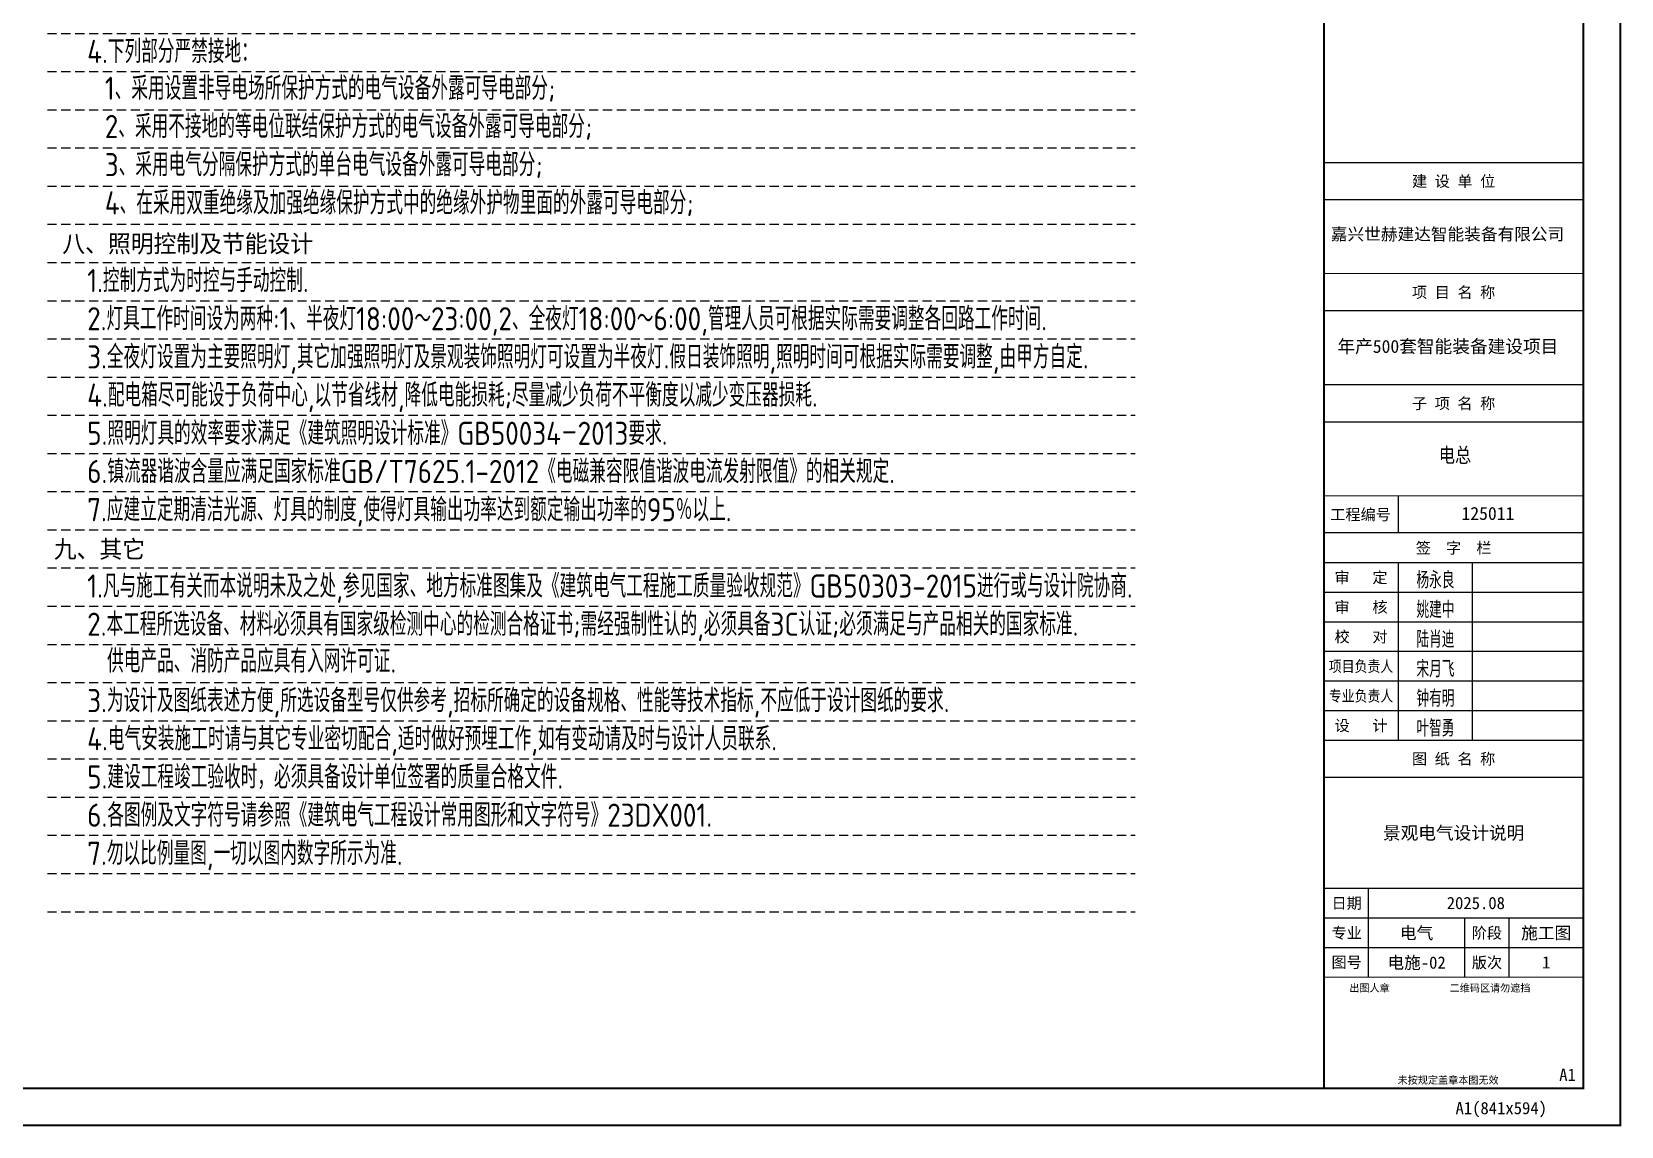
# Model space of a CAD drawing. Extents: x 40587477144 to 40590102100, y 3379967887 to 3381819730.
# Drawn here: x 40588363923 to 40588406840, y 3381066512 to 3381096067 of the extents above; entities that cross this region are included whole.
import ezdxf
from ezdxf.enums import TextEntityAlignment as Align

# ---------------------------------------------------------------- set-up
doc = ezdxf.new("R2010")
doc.units = 0
doc.header["$LTSCALE"] = 1000
doc.header["$MEASUREMENT"] = 0
doc.linetypes.add('HIDDEN', pattern=[0.375, 0.25, -0.125])
doc.layers.get('Defpoints').update_dxf_attribs({"color": 210})
for name, color, linetype in [('0-cxFrame', 155, 'Continuous'), ('qianming', 155, 'Continuous'), ('TEL_TEXT', 7, 'Continuous'), ('电气', 7, 'Continuous')]:
    doc.layers.add(name, color=color, linetype=linetype)
doc.layers.add('0-cxText', color=131, linetype='Continuous', lineweight=25)
doc.styles.add('-宋体', font='', dxfattribs={"width": 0.8})
doc.styles.add('-黑体', font='simhei.ttf', dxfattribs={"width": 0.8})
doc.styles.add('BZHZ', font='bzxw', dxfattribs={"width": 0.8, "bigfont": 'bzhz'})
doc.styles.add('cx_biaoti', font='')
doc.styles.add('cx_tuming', font='simhei.ttf')
doc.styles.add('cx_tuqian1', font='')
doc.styles.add('GPS', font='gbenor.shx', dxfattribs={"width": 0.8, "bigfont": 'gbcbig.shx'})
doc.styles.add('黑体', font='simhei.ttf', dxfattribs={"height": 12})
doc.styles.get('-宋体').set_extended_font_data('SimSun')
doc.styles.get('cx_biaoti').set_extended_font_data('SimSun')
doc.styles.get('cx_tuqian1').set_extended_font_data('SimSun')

# ---------------------------------------------------------------- blocks, each defined once
blk = doc.blocks.new('zjcx_lan_qianzi(Dragon)')
for p, q in [((-7000, 4800), (0, 4800)), ((-5000, 4800), (-5000, 0)), ((-3000, 4800), (-3000, 0)), ((-7000, 4000), (0, 4000)), ((-7000, 3200), (0, 3200)), ((-7000, 2400), (0, 2400)), ((-7000, 1600), (0, 1600)), ((-7000, 800), (0, 800))]:
    blk.add_line(p, q)
at = {"const_width": 30}
blk.add_lwpolyline([(-7000, 5600), (0, 5600)], dxfattribs=at)
blk.add_lwpolyline([(-7000, 5600), (0, 5600), (0, 0), (-7000, 0)], close=True, dxfattribs=at)
at = {"style": 'cx_biaoti'}
for s, p in [('签  字  栏', (-3500, 5200)), ('审   定', (-6000, 4400)), ('审   核', (-6000, 3600)), ('校   对', (-6000, 2800)), ('设   计', (-6000, 400))]:
    blk.add_text(s, height=300, dxfattribs=at).set_placement(p, align=Align.MIDDLE)
at = {"style": 'cx_biaoti', "width": 0.85}
for s, p in [('项目负责人', (-6000, 2000)), ('专业负责人', (-6000, 1200))]:
    blk.add_text(s, height=300, dxfattribs=at).set_placement(p, align=Align.MIDDLE)
blk = doc.blocks.new('T-签字(Dragon)')
at = {"layer": '0-cxFrame'}
blk.add_blockref('zjcx_lan_qianzi(Dragon)', (0, 0), dxfattribs=at)
at = {"layer": 'qianming', "style": 'BZHZ', "width": 0.8}
for s, p in [('杨永良', (-3991, 4347)), ('姚建中', (-3991, 3547)), ('陆肖迪', (-3991, 2747)), ('宋月飞', (-3991, 1947)), ('钟有明', (-3991, 1147)), ('叶智勇', (-3991, 347))]:
    blk.add_text(s, height=450, dxfattribs=at).set_placement(p, align=Align.MIDDLE)
blk = doc.blocks.new('zjcx_lan_tuming(Dragon)')
for p, q in [((-7000, 8400), (0, 8400)), ((-5800, 3000), (-5800, 5400)), ((-7000, 4600), (0, 4600)), ((-3200, 3000), (-3200, 4600)), ((-2000, 3000), (-2000, 4600)), ((-7000, 3800), (0, 3800))]:
    blk.add_line(p, q)
at = {"const_width": 30}
for points in [[(-7000, 9400), (0, 9400)], [(-7000, 5400), (0, 5400)], [(-7000, 3000), (0, 3000)], [(-7000, 0), (0, 0)]]:
    blk.add_lwpolyline(points, dxfattribs=at)
blk.add_lwpolyline([(-7000, 9400), (0, 9400), (0, 0), (-7000, 0)], close=True)
at = {"style": 'cx_biaoti'}
for s, p in [('图 纸 名 称', (-3500, 8900)), ('日期', (-6388, 5000)), ('专业', (-6388, 4200)), ('阶段', (-2600, 4200)), ('图号', (-6388, 3400)), ('版次', (-2600, 3400))]:
    blk.add_text(s, height=300, dxfattribs=at).set_placement(p, align=Align.MIDDLE)
for s, p in [('出图人章', (-6316, 2607)), ('二维码区请勿遮挡', (-3609, 2607)), ('未按规定盖章本图无效', (-5013, 120))]:
    blk.add_text(s, height=200, dxfattribs=at).set_placement(p)
blk = doc.blocks.new('T-图签(Dragon)')
blk.add_blockref('zjcx_lan_tuming(Dragon)', (0, 0))
at = {"color": 3, "style": 'cx_biaoti'}
for s, p in [('2025.08', (-2900, 5000)), ('电气', (-4500, 4200)), ('施工图', (-1000, 4200))]:
    blk.add_text(s, height=330, dxfattribs=at).set_placement(p, align=Align.MIDDLE)
blk = doc.blocks.new('zjcx_lan_xiangmu(Dragon)')
for p, q in [((-7000, 9000), (0, 9000)), ((-7000, 6000), (0, 6000)), ((-7000, 3000), (0, 3000)), ((-5000, 1000), (-5000, 0))]:
    blk.add_line(p, q)
at = {"const_width": 30}
for points in [[(-7000, 10000), (0, 10000)], [(-7000, 7000), (0, 7000)], [(-7000, 7000), (0, 7000)], [(-7000, 4000), (0, 4000)], [(-7000, 4000), (0, 4000)], [(-7000, 1000), (0, 1000)], [(-7000, 0), (0, 0)]]:
    blk.add_lwpolyline(points, dxfattribs=at)
blk.add_lwpolyline([(-7000, 10000), (0, 10000), (0, 0), (-7000, 0)], close=True)
at = {"style": 'cx_biaoti'}
for s, p in [('建 设 单 位', (-3500, 9500)), ('项 目 名 称', (-3500, 6500)), ('子 项 名 称', (-3500, 3500)), ('工程编号', (-6013, 500))]:
    blk.add_text(s, height=300, dxfattribs=at).set_placement(p, align=Align.MIDDLE)
blk = doc.blocks.new('T-项目(Dragon)')
blk.add_blockref('zjcx_lan_xiangmu(Dragon)', (0, 0))
at = {"color": 3, "style": 'cx_tuming'}
for s, height, p in [('嘉兴世赫建达智能装备有限公司', 330, (-6816, 7901)), ('年产500套智能装备建设项目 ', 350, (-6638, 4859)), ('125011', 350, (-3288, 349))]:
    blk.add_text(s, height=height, dxfattribs=at).set_placement(p)
blk = doc.blocks.new('zjcx_T1(Dragon)')
at = {"layer": '0-cxFrame', "const_width": 50}
blk.add_lwpolyline([(-7000, 0), (0, 0), (0, 57400), (-7000, 57400)], close=True, dxfattribs=at)
at = {"layer": '0-cxFrame'}
for name, p in [('T-项目(Dragon)', (0, 15000)), ('T-签字(Dragon)', (0, 9400)), ('T-图签(Dragon)', (0, 0))]:
    blk.add_blockref(name, p, dxfattribs=at)
blk = doc.blocks.new('TK22.A1 L(Dragon)')
at = {"layer": '0-cxFrame', "color": 7, "const_width": 0.5}
blk.add_lwpolyline([(0, 0), (-841, 0), (-841, 594), (0, 594)], close=True, dxfattribs=at)
at = {"layer": '0-cxFrame', "const_width": 0.5}
for points in [[(-80, 10), (-821, 10), (-821, 584), (-80, 584)], [(-10, 10), (-80, 10), (-80, 584), (-10, 584)]]:
    blk.add_lwpolyline(points, close=True, dxfattribs=at)
at = {"layer": '0-cxFrame', "xscale": 0.01, "yscale": 0.01, "zscale": 0.01}
blk.add_blockref('zjcx_T1(Dragon)', (-10, 10), dxfattribs=at)
at = {"style": '黑体', "flags": 4}
blk.add_attdef('图幅', text='', height=3.3, dxfattribs=at).set_placement((-40, 3), align=Align.RIGHT)
at = {"layer": '0-cxFrame', "style": '黑体'}
blk.add_text('(841x594)', height=3.3, dxfattribs=at).set_placement((-40, 3))
at = {"layer": '0-cxText', "flags": 4}
for tag, height, style, p in [('建设单位', 3.5, 'cx_tuming', (-45, 240)), ('项目名称', 3.5, 'cx_tuming', (-45, 210)), ('子项名称', 3.5, 'cx_tuming', (-45, 180)), ('工程编号', 3.3, 'cx_tuqian1', (-35, 165)), ('图名1', 3.5, 'cx_tuming', (-45, 87)), ('图名2', 3.5, 'cx_tuming', (-45, 79)), ('图名3', 3.5, 'cx_tuming', (-45, 71)), ('出图日期', 3.3, 'cx_tuqian1', (-39, 60)), ('专业', 3.3, 'cx_tuqian1', (-55, 52)), ('图号', 3.3, 'cx_tuqian1', (-55, 44)), ('版次', 3.3, 'cx_tuqian1', (-20, 44))]:
    blk.add_attdef(tag, text='', height=height, dxfattribs=dict(at, style=style)).set_placement(p, align=Align.MIDDLE)
at = {"layer": 'Defpoints', "color": 6, "flags": 4}
for tag, height, style, p in [('tufu', 3.3, '黑体', (-12, 12)), ('dwfname', 4, 'cx_tuqian1', (-80, 3))]:
    blk.add_attdef(tag, text='', height=height, dxfattribs=dict(at, style=style)).set_placement(p, align=Align.RIGHT)

msp = doc.modelspace()

# ---------------------------------------------------------------- linework, layer by layer
at = {"layer": '电气', "color": 8, "linetype": 'HIDDEN'}
for p, q in [((40588364344.487282, 3381096024.186566), (40588393719.487282, 3381096024.186566)), ((40588364344.487282, 3381094992.936566), (40588393719.487282, 3381094992.936566)), ((40588364344.487282, 3381093961.686566), (40588393719.487282, 3381093961.686566)), ((40588364344.487282, 3381092930.436566), (40588393719.487282, 3381092930.436566)), ((40588364344.487282, 3381091899.186566), (40588393719.487282, 3381091899.186566)), ((40588364344.487282, 3381090867.936566), (40588393719.487282, 3381090867.936566)), ((40588364344.487282, 3381089836.686566), (40588393719.487282, 3381089836.686566)), ((40588364344.487282, 3381088805.436566), (40588393719.487282, 3381088805.436566)), ((40588364344.487282, 3381087774.186566), (40588393719.487282, 3381087774.186566)), ((40588364344.487282, 3381086742.936566), (40588393719.487282, 3381086742.936566)), ((40588364344.487282, 3381085711.686566), (40588393719.487282, 3381085711.686566)), ((40588364344.487282, 3381084680.436566), (40588393719.487282, 3381084680.436566)), ((40588364344.487282, 3381083649.186566), (40588393719.487282, 3381083649.186566)), ((40588364344.487282, 3381083649.186566), (40588393719.487282, 3381083649.186566)), ((40588364344.487282, 3381082617.936566), (40588393719.487282, 3381082617.936566)), ((40588364344.487282, 3381081586.686566), (40588393719.487282, 3381081586.686566)), ((40588364344.487282, 3381080555.436566), (40588393719.487282, 3381080555.436566)), ((40588364344.487282, 3381079524.186566), (40588393719.487282, 3381079524.186566)), ((40588364344.487282, 3381078492.936566), (40588393719.487282, 3381078492.936566)), ((40588364344.487282, 3381077461.686566), (40588393719.487282, 3381077461.686566)), ((40588364344.487282, 3381076430.436566), (40588393719.487282, 3381076430.436566)), ((40588364344.487282, 3381075399.186566), (40588393719.487282, 3381075399.186566)), ((40588364344.487282, 3381074367.936566), (40588393719.487282, 3381074367.936566)), ((40588364344.487282, 3381073336.686566), (40588393719.487282, 3381073336.686566)), ((40588364344.487282, 3381072305.436566), (40588393719.487282, 3381072305.436566))]:
    msp.add_line(p, q, dxfattribs=at)

# ---------------------------------------------------------------- block references
at = {"layer": '0-cxFrame'}
ref = msp.add_blockref('TK22.A1 L(Dragon)', (40588406814.652184, 3381066536.908061), dxfattribs=dict(at, xscale=100, yscale=100, zscale=100))
ref.add_attrib('图名2', '景观电气设计说明', dxfattribs={"layer": '0-cxText', "height": 350, "style": 'cx_tuming'}).set_placement((40588402314.652184, 3381074436.908061), align=Align.MIDDLE)
ref.add_attrib('图号', '电施-02', dxfattribs={"layer": '0-cxText', "height": 330, "style": 'cx_tuqian1'}).set_placement((40588401314.652184, 3381070936.908061), align=Align.MIDDLE)
ref.add_attrib('版次', '1', dxfattribs={"layer": '0-cxText', "height": 330, "style": 'cx_tuqian1'}).set_placement((40588404814.652184, 3381070936.908061), align=Align.MIDDLE)
ref.add_attrib('图幅', 'A1', dxfattribs={"layer": '0', "height": 330, "style": '黑体'}).set_placement((40588402814.652184, 3381066836.908061), align=Align.RIGHT)
ref.add_attrib('tufu', 'A1', dxfattribs={"layer": 'Defpoints', "color": 6, "height": 330, "style": '黑体'}).set_placement((40588405614.652184, 3381067736.908061), align=Align.RIGHT)

# ---------------------------------------------------------------- texts
at = {"layer": 'TEL_TEXT', "color": 0, "style": '-宋体', "width": 0.8}
msp.add_text('电总', height=400, dxfattribs=at).set_placement((40588401915.857513, 3381084435.54639))
at = {"layer": '电气', "color": 120, "style": 'GPS'}
for s, p in [('4.下列部分严禁接地：', (40588365419.047363, 3381095224.043037)), ('1、采用设置非导电场所保护方式的电气设备外露可导电部分;', (40588365894.254593, 3381094228.641482)), ('2、采用不接地的等电位联结保护方式的电气设备外露可导电部分;', (40588365894.254593, 3381093197.391482)), ('3、采用电气分隔保护方式的单台电气设备外露可导电部分;', (40588365894.254593, 3381092166.141482)), ('4、在采用双重绝缘及加强绝缘保护方式中的绝缘外护物里面的外露可导电部分;', (40588365894.254593, 3381091134.891482)), ('1.控制方式为时控与手动控制.', (40588365419.047363, 3381089036.543037)), ('2.灯具工作时间设为两种:1、半夜灯18:00～23:00,2、全夜灯18:00～6:00,管理人员可根据实际需要调整各回路工作时间.', (40588365419.047394, 3381088005.293508)), ('3.全夜灯设置为主要照明灯,其它加强照明灯及景观装饰照明灯可设置为半夜灯.假日装饰照明,照明时间可根据实际需要调整,由甲方自定.', (40588365419.047394, 3381086974.043508)), ('4.配电箱尽可能设于负荷中心,以节省线材,降低电能损耗;尽量减少负荷不平衡度以减少变压器损耗.', (40588365419.047394, 3381085942.792897)), ('5.照明灯具的效率要求满足《建筑照明设计标准》GB50034－2013要求.', (40588365419.047394, 3381084911.543508)), ('6.镇流器谐波含量应满足国家标准GB/T7625.1-2012《电磁兼容限值谐波电流发射限值》的相关规定.', (40588365419.047394, 3381083880.292897)), ('7.应建立定期清洁光源、灯具的制度,使得灯具输出功率达到额定输出功率的95％以上.', (40588365419.047394, 3381082849.043508)), ('1.凡与施工有关而本说明未及之处,参见国家、地方标准图集及《建筑电气工程施工质量验收规范》GB50303-2015进行或与设计院协商.', (40588365419.047363, 3381080786.543037)), ('2.本工程所选设备、材料必须具有国家级检测中心的检测合格证书;需经强制性认的,必须具备3C认证;必须满足与产品相关的国家标准.', (40588365419.047363, 3381079755.293037)), ('供电产品、消防产品应具有入网许可证.', (40588365955.925346, 3381078759.891482)), ('3.为设计及图纸表述方便,所选设备型号仅供参考,招标所确定的设备规格、性能等技术指标,不应低于设计图纸的要求.', (40588365419.047363, 3381077692.793037)), ('4.电气安装施工时请与其它专业密切配合,适时做好预埋工作,如有变动请及时与设计人员联系.', (40588365419.047363, 3381076661.543037)), ('5.建设工程竣工验收时，必须具备设计单位签署的质量合格文件.', (40588365419.047363, 3381075630.293037)), ('6.各图例及文字符号请参照《建筑电气工程设计常用图形和文字符号》23DX001.', (40588365419.047363, 3381074599.043037)), ('7.勿以比例量图,一切以图内数字所示为准.', (40588365419.047363, 3381073567.793037))]:
    msp.add_text(s, height=625, dxfattribs=at).set_placement(p)
at = {"layer": '电气', "color": 120, "style": '-黑体', "width": 0.95}
for s, p in [('八、照明控制及节能设计', (40588364748.818626, 3381090108.286106)), ('九、其它', (40588364517.81031, 3381081858.286107))]:
    msp.add_text(s, height=475, dxfattribs=at).set_placement(p)

doc.saveas('drawing.dxf')
